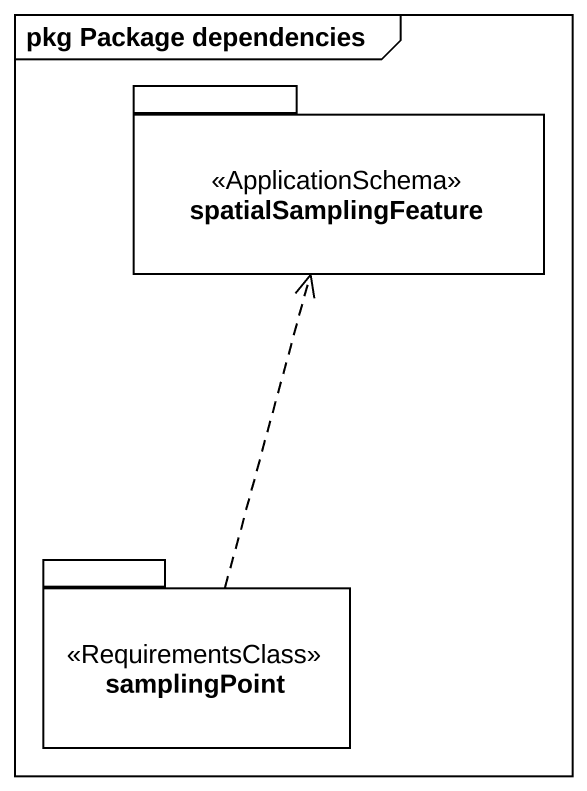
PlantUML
@startuml
mainframe pkg Package dependencies
package spatialSamplingFeature <<ApplicationSchema>> {
}
package samplingPoint <<RequirementsClass>> {
}
samplingPoint .up.> spatialSamplingFeature
@enduml
